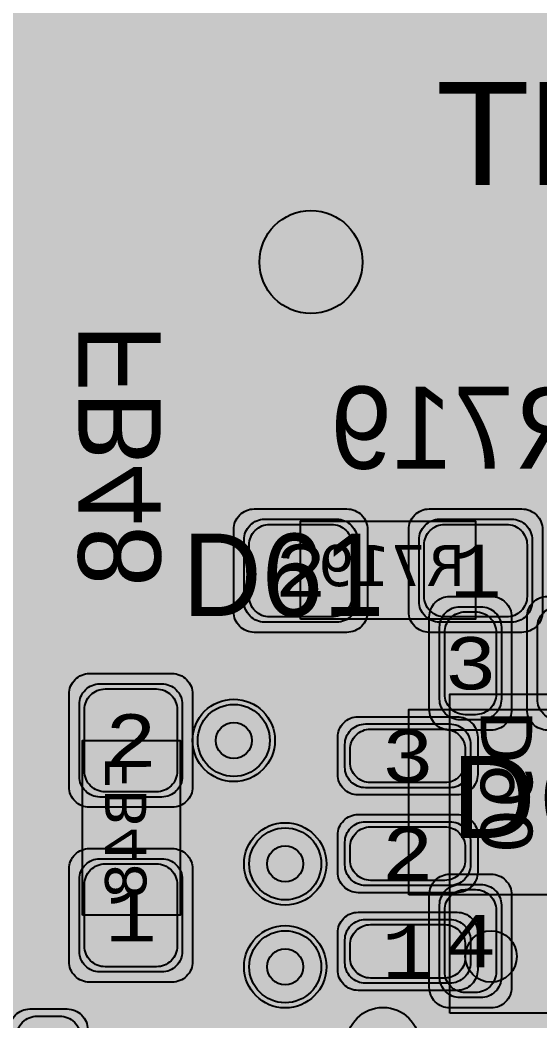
# Model space of a CAD drawing. Extents: x -28 to 199, y -61 to 255.
# Drawn here: x 108.42 to 113.48, y 158.37 to 168.1 of the extents above; entities that cross this region are included whole.
import ezdxf
from ezdxf.enums import TextEntityAlignment as Align

# ---------------------------------------------------------------- set-up
doc = ezdxf.new("R2010")
doc.units = 0
doc.header["$MEASUREMENT"] = 0
for name, color, linetype in [('ASSEMBLY_OUTLINES_BTM', 191, 'CONTINUOUS'), ('ASSEMBLY_OUTLINES_TOP', 102, 'CONTINUOUS'), ('ASSEMBLY_PART_NUMBERS_BTM', 191, 'CONTINUOUS'), ('ASSEMBLY_PART_NUMBERS_TOP', 102, 'CONTINUOUS'), ('ASSEMBLY_REF_DES_BTM', 191, 'CONTINUOUS'), ('ASSEMBLY_REF_DES_TOP', 102, 'CONTINUOUS'), ('DRILL_DRAWING', 21, 'CONTINUOUS'), ('GENERATED_SILKSCREEN_BTM', 255, 'CONTINUOUS'), ('GENERATED_SILKSCREEN_TOP', 140, 'CONTINUOUS'), ('MOUNTING_HOLES_LAYER_2', 42, 'CONTINUOUS'), ('MOUNTING_HOLES_LAYER_3', 42, 'CONTINUOUS'), ('MOUNTING_HOLES_LAYER_BOT21', 42, 'CONTINUOUS'), ('MOUNTING_HOLES_LAYER_TOP', 42, 'CONTINUOUS'), ('PART_PADS_SMD_BTM', 10, 'CONTINUOUS'), ('PART_PADS_SMD_TOP', 150, 'CONTINUOUS'), ('PIN_NUMBERS_BTM', 8, 'CONTINUOUS'), ('PIN_NUMBERS_TOP', 8, 'CONTINUOUS'), ('PLACEMENT_OUTLINES_BTM', 222, 'CONTINUOUS'), ('PLACEMENT_OUTLINES_TOP', 130, 'CONTINUOUS'), ('PLANE_DATA_LAYER_BOTTOM', 10, 'CONTINUOUS'), ('PLANE_DATA_LAYER_TOP', 150, 'CONTINUOUS'), ('PLANE_SHAPES_LAYER_2', 230, 'CONTINUOUS'), ('PLANE_SHAPES_LAYER_3', 81, 'CONTINUOUS'), ('PLANE_SHAPES_LAYER_BOTTOM', 10, 'CONTINUOUS'), ('PLANE_SHAPES_LAYER_TOP', 150, 'CONTINUOUS'), ('SILKSCREEN_OUTLINES_BTM', 211, 'CONTINUOUS'), ('SILKSCREEN_OUTLINES_TOP', 150, 'CONTINUOUS'), ('SILKSCREEN_REF_DES_BTM', 211, 'CONTINUOUS'), ('SILKSCREEN_REF_DES_TOP', 150, 'CONTINUOUS'), ('SOLDERMASK_PADS_BTM', 12, 'CONTINUOUS'), ('SOLDERMASK_PADS_TOP', 180, 'CONTINUOUS'), ('SOLDERPASTE_PADS_BTM', 12, 'CONTINUOUS'), ('SOLDERPASTE_PADS_TOP', 180, 'CONTINUOUS'), ('TRACES_LAYER_BOTTOM', 10, 'CONTINUOUS'), ('TRACES_LAYER_TOP', 150, 'CONTINUOUS'), ('VIA_HOLES_LAYER_2', 30, 'CONTINUOUS'), ('VIA_HOLES_LAYER_3', 30, 'CONTINUOUS'), ('VIA_HOLES_LAYER_BOTTOM', 30, 'CONTINUOUS'), ('VIA_HOLES_LAYER_TOP', 30, 'CONTINUOUS'), ('VIA_PADS_LAYER_2', 230, 'CONTINUOUS'), ('VIA_PADS_LAYER_3', 81, 'CONTINUOUS'), ('VIA_PADS_LAYER_BOTTOM', 10, 'CONTINUOUS'), ('VIA_PADS_LAYER_TOP', 150, 'CONTINUOUS')]:
    doc.layers.add(name, color=color, linetype=linetype)
doc.styles.add('COURIER_NEW', font='COUR.TTF')
doc.styles.add('VERDANA', font='verdana.TTF')
doc.styles.add('VERIBEST_GERBER_0', font='txt')

msp = doc.modelspace()

# ---------------------------------------------------------------- hatches: boundary and pattern name
at = {"layer": 'ASSEMBLY_OUTLINES_BTM'}
h = msp.add_hatch(color=256, dxfattribs=at)
edge = h.paths.add_edge_path()
edge.add_arc((113, 159), 0.25, 0, 360)
at = {"layer": 'GENERATED_SILKSCREEN_BTM'}
h = msp.add_hatch(color=256, dxfattribs=at)
edge = h.paths.add_edge_path()
edge.add_arc((111.95, 158.15), 0.355, 0, 360)
at = {"layer": 'MOUNTING_HOLES_LAYER_2'}
h = msp.add_hatch(color=256, dxfattribs=at)
edge = h.paths.add_edge_path()
edge.add_arc((111.25, 165.75), 0.5, 0, 360)
at = {"layer": 'MOUNTING_HOLES_LAYER_3'}
h = msp.add_hatch(color=256, dxfattribs=at)
edge = h.paths.add_edge_path()
edge.add_arc((111.25, 165.75), 0.5, 0, 360)
at = {"layer": 'MOUNTING_HOLES_LAYER_BOT21'}
h = msp.add_hatch(color=256, dxfattribs=at)
edge = h.paths.add_edge_path()
edge.add_arc((111.25, 165.75), 0.5, 0, 360)
at = {"layer": 'MOUNTING_HOLES_LAYER_TOP'}
h = msp.add_hatch(color=256, dxfattribs=at)
edge = h.paths.add_edge_path()
edge.add_arc((111.25, 165.75), 0.5, 0, 360)
at = {"layer": 'PLANE_DATA_LAYER_BOTTOM'}
h = msp.add_hatch(color=256, dxfattribs=at)
h.paths.add_polyline_path([(149, 169.0762, -0.414213562373095), (148.9238, 169), (147.000008, 169, 0.414213562373095), (147, 168.999992), (147, 168.9142, -0.414213562373095), (146.9238, 168.838), (146.916836, 168.838, 0.1989121654681667), (146.650257, 168.727579), (143.944996, 166.022318, -0.1989133663345656), (143.891114, 166), (137.250008, 166), (137.250004, 165.999999, -0.1462038582376008), (137.2082, 165.987508), (134.125814, 165.987508, 0.1989121654681667), (133.859235, 165.877087), (133.754466, 165.772318, -0.1989133663345372), (133.700584, 165.75), (130.8262, 165.75, -0.414213562373095), (130.75, 165.8262), (130.75, 166.249992, 0.414213562373095), (130.749992, 166.25), (120.250008, 166.25, 0.414213562373095), (120.25, 166.249992), (120.25, 164.5762, -0.414213562373095), (120.1738, 164.5), (119.753893, 164.5, -0.1385740107174841), (119.714013, 164.511269, 0.2825715138385524), (119.085987, 164.511269, -0.1385740107174437), (119.046107, 164.5), (108.750008, 164.5, 0.414213562373095), (108.75, 164.499992), (108.75, 161.5762, -0.414213562373095), (108.6738, 161.5), (108.5762, 161.5, -0.414213562373095), (108.5, 161.5762), (108.5, 161.9, 0.414213562373095), (108.05, 162.35), (106.95, 162.35, 0.3417826534714845), (106.514377, 162.012837, -0.4469152351943249), (106.413497, 161.960731, 0.4438706376830999), (105.620728, 161.556344, -0.3389471313174167), (105.54716, 161.5), (94.5762, 161.5, -0.414213562373095), (94.5, 161.5762), (94.5, 164.712074, -0.1989099556853327), (94.522318, 164.765955), (99.853553, 170.09719, 0.1989122151386037), (100, 170.450743), (100, 172.1738, -0.414213562373095), (100.0762, 172.25), (130.749992, 172.25, 0.414213562373095), (130.75, 172.250008), (130.75, 194.117184, -0.198909955685367), (130.772318, 194.171065), (131.344755, 194.743502, 0.1989121882725125), (131.469235, 195.044022), (131.469235, 198.379979, 0.1989121882725125), (131.344755, 198.680499), (130.772318, 199.252936, -0.198909955685367), (130.75, 199.306817), (130.75, 214.914737, -0.414213562373095), (130.8262, 214.990937), (147.279128, 214.990937, -0.1989133663345656), (147.33301, 214.968619), (148.977682, 213.323947, -0.198909955685367), (149, 213.270066)], flags=0)
h.paths.add_polyline_path([(110.25, 165.75, -0.9999999999999999), (112.25, 165.75, -0.9999999999999999)], flags=0)
h.paths.add_polyline_path([(113.75, 169.75, -0.9999999999999999), (116.75, 169.75, -0.9999999999999999)], flags=0)
h.paths.add_polyline_path([(118.5, 169.75, -0.9999999999999999), (121.5, 169.75, -0.9999999999999999)], flags=0)
h.paths.add_polyline_path([(134.21, 170.75, 0.414213562373095), (134.46, 171), (134.46, 172.5, 0.414213562373095), (134.21, 172.75), (132.71, 172.75, 0.414213562373095), (132.46, 172.5), (132.46, 171, 0.414213562373095), (132.71, 170.75)], flags=0)
h.paths.add_polyline_path([(134.21, 177, 0.414213562373095), (134.46, 177.25), (134.46, 178.75, 0.414213562373095), (134.21, 179), (132.71, 179, 0.414213562373095), (132.46, 178.75), (132.46, 177.25, 0.414213562373095), (132.71, 177)], flags=0)
h.paths.add_polyline_path([(134.21, 183.25, 0.414213562373095), (134.46, 183.5), (134.46, 185, 0.414213562373095), (134.21, 185.25), (132.71, 185.25, 0.414213562373095), (132.46, 185), (132.46, 183.5, 0.414213562373095), (132.71, 183.25)], flags=0)
h.paths.add_polyline_path([(132.46, 190.5, -0.9999999999999999), (134.46, 190.5, -0.9999999999999999)], flags=0)
h.paths.add_polyline_path([(132.46, 196.75, -0.9999999999999999), (134.46, 196.75, -0.9999999999999999)], flags=0)
h.paths.add_polyline_path([(135, 171.75, -0.9999999999999999), (137, 171.75, -0.9999999999999999)], flags=0)
h.paths.add_polyline_path([(135, 178, -0.9999999999999999), (137, 178, -0.9999999999999999)], flags=0)
h.paths.add_polyline_path([(135, 184.25, -0.9999999999999999), (137, 184.25, -0.9999999999999999)], flags=0)
h.paths.add_polyline_path([(135, 190.5, -0.9999999999999999), (137, 190.5, -0.9999999999999999)], flags=0)
h.paths.add_polyline_path([(135, 196.75, -0.9999999999999999), (137, 196.75, -0.9999999999999999)], flags=0)
h.paths.add_polyline_path([(139.749992, 169, 0.414213562373095), (139.75, 169.000008), (139.75, 198.249992, 0.414213562373095), (139.749992, 198.25), (137.250008, 198.25, 0.414213562373095), (137.25, 198.249992), (137.25, 169.000008, 0.414213562373095), (137.250008, 169)], flags=0)
h.paths.add_polyline_path([(142.1, 210.3, -0.9999999999999999), (143.29999999999998, 210.3, -0.9999999999999999)], flags=0)
h.paths.add_polyline_path([(144.1, 179.2, 0.1385725087961841), (144.011269, 179.514013, -0.1385740107174031), (144, 179.553893), (144, 192.314146, 0.1989122151386141), (143.853553, 192.667699), (142.111055, 194.410197, 0.0466846266150895), (142.039326, 194.469652, -0.0466839603697562), (142.028394, 194.478712), (141.903793, 194.603313, -0.1385728852908003), (141.883563, 194.639481, 0.8890740124386082), (140.7, 194.500003), (140.7, 194.499999, 0.3470511284967519), (141.160519, 193.916437, -0.1385728852908476), (141.196687, 193.896207), (141.389803, 193.703091, 0.0466846266150975), (141.461532, 193.643636, -0.0466839603697036), (141.472464, 193.634576), (142.977682, 192.129358, -0.198909955685367), (143, 192.075477), (143, 179.553893, -0.1385740107174032), (142.988731, 179.514013, 0.1385725087961841), (142.9, 179.2, 0.9999999999999999)], flags=0)
h.paths.add_polyline_path([(143, 169, -0.9999999999999999), (145, 169, -0.9999999999999999)], flags=0)
h.paths.add_polyline_path([(145.3, 169.7, -0.9999999999999999), (146.5, 169.7, -0.9999999999999999)], flags=0)
h.paths.add_polyline_path([(144.5, 206.75, -0.9999999999999999), (146.5, 206.75, -0.9999999999999999)], flags=0)
h.paths.add_polyline_path([(145.6, 187.2, -0.9999999999999999), (146.79999999999998, 187.2, -0.9999999999999999)], flags=0)
h.paths.add_polyline_path([(148.111269, 212.585987, 0.1385725087961841), (148.2, 212.9, 0.9999999999999999), (147, 212.9, 0.1385725087961841), (147.088731, 212.585987, -0.1385740107174032), (147.1, 212.546107), (147.1, 211.353893, -0.1385740107174842), (147.088731, 211.314013, 0.1385725087961739), (147, 211, 0.9999999999999999), (148.2, 211, 0.1385725087961739), (148.111269, 211.314013, -0.1385740107174841), (148.1, 211.353893), (148.1, 212.546107, -0.1385740107174031)], flags=0)
h.paths.add_polyline_path([(145.75, 199.25, -0.9999999999999999), (148.75, 199.25, -0.9999999999999999)], flags=0)
h.paths.add_polyline_path([(146.551388, 201.672619, 6.595924566415619), (145.922619, 202.301388, -0.1217123035593108), (145.931388, 202.265899), (145.931388, 202.265898, -0.5165321972622035), (145.830039, 202.193968, 0.5165316951389798), (144.5, 201.250001), (144.5, 201.25, 0.9999999999999999), (146.5, 201.25), (146.5, 201.250002, 0.0842844278408749), (146.443968, 201.580039, -0.6810727290850475)], flags=0)
at = {"layer": 'PLANE_DATA_LAYER_TOP'}
h = msp.add_hatch(color=256, dxfattribs=at)
h.paths.add_polyline_path([(124.75, 168.146713, -0.5656896934356785), (124.638043, 168.079423, 0.1227209891215062), (124.403418, 168.137891), (120.354104, 168.137891, -0.8926686709466823), (120.336985, 168.288343, 8.788690966337814), (119.663015, 168.288343, -0.8926686709466823), (119.645896, 168.137891), (115.604104, 168.137891, -0.8926686709466823), (115.586985, 168.288343, 8.788690966337814), (114.913015, 168.288343, -0.8926686709466823), (114.895896, 168.137891), (111.035516, 168.137891, 0.1989122151386141), (110.681963, 167.991444), (103.462837, 160.772318, -0.1989133663344686), (103.408955, 160.75), (101.908538, 160.75, -0.1989147790761748), (101.854656, 160.772319), (101.269424, 161.357553, 0.1989122151386141), (100.915871, 161.504), (100.084129, 161.504, 0.1989122151386141), (99.730576, 161.357553), (99.145344, 160.772319, -0.1989147790761748), (99.091462, 160.75), (94.95, 160.75, 0.1989122151386141), (94.596447, 160.603553), (94.515212, 160.522318, -0.1989133663345028), (94.46133, 160.5), (86.500008, 160.5, 0.414213562373095), (86.5, 160.499992), (86.5, 154.091244, -0.1989099556853327), (86.477682, 154.037363), (84.433464, 151.993145, -0.1989133663344342), (84.379582, 151.970827), (78.485734, 151.970827, 0.1989122151386171), (78.132181, 151.82438), (71.080119, 144.772318, -0.1989133663345171), (71.026237, 144.75), (54.676166, 144.75, -0.7996942034349416), (54.643477, 144.895032, 0.2895657790381576), (55.5, 146.25, 0.9999999999999999), (52.5, 146.25, 0.2895657790381576), (53.356523, 144.895032, -0.7996942034349416), (53.323834, 144.75), (48.676166, 144.75, -0.7996942034349416), (48.643477, 144.895032, 0.2895657790381576), (49.5, 146.25, 0.9999999999999999), (46.5, 146.25, 0.2895657790381576), (47.356523, 144.895032, -0.7996942034349416), (47.323834, 144.75), (44.8262, 144.75, -0.414213562373095), (44.75, 144.8262), (44.75, 147.9238, -0.414213562373095), (44.8262, 148), (53.749992, 148, 0.414213562373095), (53.75, 148.000008), (53.75, 149.9238, -0.414213562373095), (53.8262, 150), (61.187927, 150, -0.414213562373095), (61.264127, 149.9238), (61.264127, 149.923798, -0.0405672307519167), (61.263127, 149.911494, 1.176947754236353), (63.236873, 149.911494, -0.0405672307519167), (63.235873, 149.923798), (63.235873, 149.9238, -0.414213562373095), (63.312073, 150), (72.999992, 150, 0.414213562373095), (73, 150.000008), (73, 154.150284, -0.1989099556853327), (73.022318, 154.204165), (75.85595, 157.037797, 0.1989122151386037), (76.002397, 157.39135), (76.002397, 161.4122, -0.1989099556853327), (76.024715, 161.466081), (76.331209, 161.772575, -0.5228816160298612), (76.454384, 161.750393, 0.5064656880077311), (77.401677, 161.554293, -0.7354544890693883), (77.526844, 161.480151, 0.0581222504442221), (77.5, 161.250005), (77.5, 161.249999, 0.088914327412649), (77.562258, 160.902667, -0.0889129128178341), (77.567002, 160.8762, -0.414213562373095), (77.490802, 160.8), (77.353893, 160.8, -0.1385740107174436), (77.314013, 160.811269, 1.7877343018547802), (77.314013, 159.788731, -0.1385740107174436), (77.353893, 159.8), (77.840585, 159.8, -0.1095339490364452), (77.872793, 159.792859, 0.1095328433829557), (78.084129, 159.746), (79.766632, 159.746, 0.1989122151386141), (80.120185, 159.892447), (90.80542, 170.577682, -0.1989133663344345), (90.859302, 170.6), (95.046107, 170.6, -0.1385740107174437), (95.085987, 170.588731, 0.7330492814130509), (95.950588, 171.338437, -0.1025242213821264), (95.944313, 171.368718), (95.944313, 171.368719, -0.414213562373095), (96.020513, 171.444919), (122.449404, 171.444919, -0.198913366334503), (122.503286, 171.422601), (124.727682, 169.198205, -0.1989099556853327), (124.75, 169.144324)], flags=0)
h.paths.add_polyline_path([(77.599731, 156.314666, 0.7968145925695695), (79.5, 156.749999), (79.5, 156.75, 0.8244223034271635), (77.572739, 157.124415, -0.5540613420985587), (77.445503, 157.101904, 2.736653672139751), (77.471278, 156.328655, -0.5540650235894272)], flags=0)
h.paths.add_polyline_path([(105.164448, 164.71788, 0.414213562373095), (105.414448, 164.96788), (105.414448, 168.372211, 0.414213562373095), (105.164448, 168.622211), (91.038672, 168.622211, 0.414213562373095), (90.788672, 168.372211), (90.788672, 164.96788, 0.414213562373095), (91.038672, 164.71788)], flags=0)
at = {"layer": 'PLANE_SHAPES_LAYER_2'}
h = msp.add_hatch(color=256, dxfattribs=at)
h.paths.add_polyline_path([(169.5, 129.25), (149.5, 129.25), (142.25, 122), (142.25, 90.5), (147.5, 90.5), (147.5, 80), (154, 80), (154, 69.25), (131.75, 69.25), (131.75, 73.25), (121.25, 73.25), (121.25, 81), (110.5, 81), (110.5, 125.75), (106.5, 125.75), (106.5, 128.75), (93.5, 128.75), (93.5, 120.25), (91.75, 120.25), (91.75, 121.5), (80, 121.5), (80, 118.25), (73.25, 118.25), (73.25, 124.5), (67.5, 124.5), (67.5, 128), (57.75, 128), (57.75, 120.25), (55.25, 120.25), (55.25, 121.5), (47.5, 121.5), (47.5, 119), (35, 119), (35, 134.75), (32.75, 134.75), (32.75, 159.75), (29.25, 159.75), (29.25, 175.25), (22.5, 175.25), (22.5, 195.25), (17.25, 195.25), (17.25, 198), (22.5, 198), (22.5, 216.5), (40.25, 216.5), (40.25, 235.5), (54.5, 235.5), (54.5, 254), (87.25, 254), (87.25, 236.25), (86.25, 236.25), (86.25, 228.75), (81, 228.75), (81, 218.75), (95.25, 218.75), (95.25, 194.5), (87, 194.5), (87, 172), (131.1, 172), (131.1, 208.75), (115.5, 208.75), (115.5, 213.75), (106.75, 213.75), (106.75, 218.75), (110.25, 222.25), (110.25, 226.25), (142.5, 226.25), (142.5, 221.5), (160.5, 221.5), (160.5, 240.75), (169.5, 240.75)])
h.paths.add_polyline_path([(35.5, 149.5), (41.75, 149.5), (41.75, 152), (39.25, 152), (39.25, 154), (37.75, 154), (37.75, 152), (35.5, 152)], flags=16)
h.paths.add_polyline_path([(37.5, 125.75), (37.5, 128.75), (42.75, 128.75), (42.75, 125.75)], flags=16)
h.paths.add_polyline_path([(52, 127.75), (52, 130.75), (54.25, 130.75), (54.25, 127.75)], flags=16)
h.paths.add_polyline_path([(50.75, 219.5), (50.75, 226.5), (71.75, 226.5), (71.75, 219.5)], flags=16)
h.paths.add_polyline_path([(66.5, 150.75), (66.5, 177.5), (72.25, 177.5), (72.25, 150.75)], flags=16)
h.paths.add_polyline_path([(47.25, 185.25), (73, 185.25), (73, 188.25), (70.25, 188.25), (70.25, 191), (47.25, 191)], flags=16)
h.paths.add_polyline_path([(84.5, 208), (84.5, 212.75), (85, 212.75), (85, 208)], flags=16)
h.paths.add_polyline_path([(61.5, 137.25), (87.75, 137.25), (87.75, 140.5), (84.75, 140.5), (84.75, 143), (61.5, 143)], flags=16)
h.paths.add_polyline_path([(88.75, 127), (88.75, 130), (91, 130), (91, 127)], flags=16)
h.paths.add_polyline_path([(85.5, 130.25), (85.5, 132.5), (91, 132.5), (91, 130.25)], flags=16)
h.paths.add_polyline_path([(108.75, 142.25), (135.75, 142.25), (135.75, 145.75), (132.25, 145.75), (132.25, 149), (108.75, 149)], flags=16)
h.paths.add_polyline_path([(114.25, 126.75), (140.75, 126.75), (140.75, 129.75), (137.25, 129.75), (137.25, 133), (114.25, 133)], flags=16)
h.paths.add_polyline_path([(155.25, 180.25), (166.25, 180.25), (166.25, 186.25), (152.25, 186.25), (152.25, 183), (155.25, 183)], flags=16)
at = {"layer": 'PLANE_SHAPES_LAYER_3'}
h = msp.add_hatch(color=256, dxfattribs=at)
h.paths.add_polyline_path([(169.5, 129.25), (149.5, 129.25), (142.25, 122), (142.25, 90.5), (147.5, 90.5), (147.5, 80), (154, 80), (154, 69.25), (131.75, 69.25), (131.75, 73.25), (121.25, 73.25), (121.25, 81), (110.5, 81), (110.5, 125.75), (106.5, 125.75), (106.5, 128.75), (93.5, 128.75), (93.5, 120.25), (91.75, 120.25), (91.75, 121.5), (80, 121.5), (80, 118.25), (73.25, 118.25), (73.25, 124.5), (67.5, 124.5), (67.5, 127.75), (58.25, 127.75), (58.25, 130.25), (88.75, 130.25), (88.75, 127), (91, 127), (91, 132.5), (55, 132.5), (55, 131.25), (52, 131.25), (52, 127.75), (55, 127.75), (55, 127.25), (57.75, 127.25), (57.75, 120.25), (55.25, 120.25), (55.25, 121.5), (47.5, 121.5), (47.5, 119), (35, 119), (35, 134.75), (32.75, 134.75), (32.75, 159.75), (29.25, 159.75), (29.25, 175.25), (22.5, 175.25), (22.5, 195.25), (17.25, 195.25), (17.25, 198), (22.5, 198), (22.5, 216.5), (40.25, 216.5), (40.25, 235.5), (54.5, 235.5), (54.5, 254), (87.25, 254), (87.25, 236.25), (86.25, 236.25), (86.25, 228.75), (81, 228.75), (81, 218.75), (95.25, 218.75), (95.25, 194.5), (87, 194.5), (87, 172), (131.1, 172), (131.1, 208.75), (115.5, 208.75), (115.5, 213.75), (106.75, 213.75), (106.75, 218.75), (110.25, 222.25), (110.25, 226.25), (142.5, 226.25), (142.5, 221.5), (160.5, 221.5), (160.5, 240.75), (169.5, 240.75)])
h.paths.add_polyline_path([(35.5, 149.5), (41.75, 149.5), (41.75, 152), (39.25, 152), (39.25, 154), (37.75, 154), (37.75, 152), (35.5, 152)], flags=16)
h.paths.add_polyline_path([(37.5, 125.75), (37.5, 128.75), (42.75, 128.75), (42.75, 125.75)], flags=16)
h.paths.add_polyline_path([(50.75, 219.5), (50.75, 226.5), (71.75, 226.5), (71.75, 219.5)], flags=16)
h.paths.add_polyline_path([(66.5, 150.75), (66.5, 177.5), (72.25, 177.5), (72.25, 150.75)], flags=16)
h.paths.add_polyline_path([(47.25, 185.25), (73, 185.25), (73, 188.25), (70.25, 188.25), (70.25, 191), (47.25, 191)], flags=16)
h.paths.add_polyline_path([(84.5, 208), (84.5, 212.75), (85, 212.75), (85, 208)], flags=16)
h.paths.add_polyline_path([(61.5, 137.25), (87.75, 137.25), (87.75, 140.5), (84.75, 140.5), (84.75, 143), (61.5, 143)], flags=16)
h.paths.add_polyline_path([(108.75, 142.25), (135.75, 142.25), (135.75, 145.75), (132.25, 145.75), (132.25, 149), (108.75, 149)], flags=16)
h.paths.add_polyline_path([(114.25, 126.75), (140.75, 126.75), (140.75, 129.75), (137.25, 129.75), (137.25, 133), (114.25, 133)], flags=16)
h.paths.add_polyline_path([(155.25, 180.25), (166.25, 180.25), (166.25, 186.25), (152.25, 186.25), (152.25, 183), (155.25, 183)], flags=16)
at = {"layer": 'SILKSCREEN_OUTLINES_BTM'}
h = msp.add_hatch(color=256, dxfattribs=at)
edge = h.paths.add_edge_path()
edge.add_arc((111.95, 158.15), 0.355, 0, 360)
at = {"layer": 'VIA_HOLES_LAYER_2'}
h = msp.add_hatch(color=256, dxfattribs=at)
edge = h.paths.add_edge_path()
edge.add_arc((110.5, 161.1), 0.175, 0, 360)
h = msp.add_hatch(color=256, dxfattribs=at)
edge = h.paths.add_edge_path()
edge.add_arc((111, 159.9), 0.175, 0, 360)
h = msp.add_hatch(color=256, dxfattribs=at)
edge = h.paths.add_edge_path()
edge.add_arc((111, 158.9), 0.175, 0, 360)
at = {"layer": 'VIA_HOLES_LAYER_3'}
h = msp.add_hatch(color=256, dxfattribs=at)
edge = h.paths.add_edge_path()
edge.add_arc((110.5, 161.1), 0.175, 0, 360)
h = msp.add_hatch(color=256, dxfattribs=at)
edge = h.paths.add_edge_path()
edge.add_arc((111, 159.9), 0.175, 0, 360)
h = msp.add_hatch(color=256, dxfattribs=at)
edge = h.paths.add_edge_path()
edge.add_arc((111, 158.9), 0.175, 0, 360)
at = {"layer": 'VIA_HOLES_LAYER_BOTTOM'}
h = msp.add_hatch(color=256, dxfattribs=at)
edge = h.paths.add_edge_path()
edge.add_arc((110.5, 161.1), 0.175, 0, 360)
h = msp.add_hatch(color=256, dxfattribs=at)
edge = h.paths.add_edge_path()
edge.add_arc((111, 159.9), 0.175, 0, 360)
h = msp.add_hatch(color=256, dxfattribs=at)
edge = h.paths.add_edge_path()
edge.add_arc((111, 158.9), 0.175, 0, 360)
at = {"layer": 'VIA_HOLES_LAYER_TOP'}
h = msp.add_hatch(color=256, dxfattribs=at)
edge = h.paths.add_edge_path()
edge.add_arc((110.5, 161.1), 0.175, 0, 360)
h = msp.add_hatch(color=256, dxfattribs=at)
edge = h.paths.add_edge_path()
edge.add_arc((111, 159.9), 0.175, 0, 360)
h = msp.add_hatch(color=256, dxfattribs=at)
edge = h.paths.add_edge_path()
edge.add_arc((111, 158.9), 0.175, 0, 360)

# ---------------------------------------------------------------- linework, layer by layer
at = {"layer": 'ASSEMBLY_OUTLINES_BTM'}
for points in [[(111.15, 162.28), (111.15, 163.23), (112.85, 163.23), (112.85, 162.28)], [(109.03, 159.4), (109.03, 161.1), (109.98, 161.1), (109.98, 159.4)]]:
    msp.add_lwpolyline(points, close=True, dxfattribs=at)
at = {"layer": 'ASSEMBLY_OUTLINES_BTM', "const_width": 0.1}
msp.add_lwpolyline([(112.6, 158.45), (112.6, 161.55), (114.4, 161.55), (114.4, 158.45)], close=True, dxfattribs=at)
at = {"layer": 'ASSEMBLY_OUTLINES_BTM'}
msp.add_circle((113, 159), 0.25, dxfattribs=at)
at = {"layer": 'ASSEMBLY_OUTLINES_TOP', "const_width": 0.1}
msp.add_lwpolyline([(112.2, 159.6), (112.2, 161.4), (115.3, 161.4), (115.3, 159.6)], close=True, dxfattribs=at)
at = {"layer": 'GENERATED_SILKSCREEN_BTM', "const_width": 0.15}
for points in [[(109.0196, 164.4864), (109.018, 164.4808), (109.0148, 164.476), (109.0092, 164.4736), (109.0036, 164.4728), (108.9972, 164.4736), (108.9916, 164.476), (108.9884, 164.4808), (108.9868, 164.4864), (108.9868, 165.0264), (108.9884, 165.032), (108.9924, 165.036), (108.9972, 165.0408), (109.0028, 165.0424), (109.7708, 165.0424), (109.7764, 165.0408), (109.7812, 165.0368), (109.7836, 165.032), (109.7844, 165.0264), (109.7836, 165.02), (109.7812, 165.0144), (109.7764, 165.0104), (109.7708, 165.0088), (109.3668, 165.0088), (109.3668, 164.6464), (109.366, 164.6408), (109.362, 164.636), (109.3564, 164.6336), (109.3508, 164.6328), (109.3444, 164.6336), (109.3388, 164.636), (109.3356, 164.6408), (109.334, 164.6464), (109.334, 165.0088), (109.0196, 165.0088), (109.0196, 164.4864)], [(112.2652, 163.7592), (112.2716, 163.7576), (112.2756, 163.7544), (112.2772, 163.7488), (112.278, 163.7424), (112.2772, 163.7368), (112.2756, 163.7312), (112.2716, 163.7272), (112.2652, 163.7264), (111.9532, 163.7264), (111.9476, 163.7272), (111.9428, 163.7312), (111.9404, 163.7368), (111.9396, 163.7424), (111.9404, 163.7488), (111.9428, 163.7544), (111.9476, 163.7576), (111.9532, 163.7592), (112.094, 163.7592), (112.094, 164.5104), (112.0948, 164.516), (112.0972, 164.52), (112.1012, 164.5224), (112.1068, 164.5232), (112.1108, 164.524), (112.1148, 164.524), (112.118, 164.5224), (112.1212, 164.5192), (112.2772, 164.3), (112.2788, 164.2968), (112.2796, 164.2944), (112.2796, 164.2888), (112.2772, 164.284), (112.2732, 164.28), (112.2684, 164.2768), (112.2628, 164.2752), (112.2596, 164.2752), (112.2572, 164.276), (112.2532, 164.2808), (112.1252, 164.46), (112.1252, 163.7592), (112.2652, 163.7592)], [(111.5108, 163.7296), (111.6452, 163.8392), (111.6476, 163.8408), (111.6492, 163.8432), (111.65, 163.848), (111.6492, 163.8536), (111.6468, 163.8592), (111.6428, 163.8632), (111.638, 163.8664), (111.6324, 163.8672), (111.6268, 163.8656), (111.4964, 163.7592), (111.238, 163.7592), (111.1132, 163.86), (111.1132, 164.1472), (111.222, 164.0592), (111.2252, 164.0576), (111.226, 164.0568), (111.2284, 164.056), (111.2316, 164.056), (111.5012, 164.056), (111.5044, 164.056), (111.5092, 164.0576), (111.5108, 164.0592), (111.6452, 164.168), (111.6476, 164.1688), (111.6484, 164.1704), (111.65, 164.1728), (111.6516, 164.1784), (111.6524, 164.1816), (111.6524, 164.4008), (111.6516, 164.4048), (111.65, 164.408), (111.6484, 164.4104), (111.6476, 164.4112), (111.6452, 164.4136), (111.5108, 164.5232), (111.5076, 164.524), (111.506, 164.5248), (111.5044, 164.5256), (111.5012, 164.5264), (111.2316, 164.5264), (111.2284, 164.5256), (111.2268, 164.5248), (111.2244, 164.524), (111.2212, 164.5232), (111.0868, 164.4136), (111.0844, 164.4096), (111.0836, 164.4064), (111.082, 164.404), (111.0812, 164.4008), (111.0812, 163.852), (111.082, 163.8496), (111.0836, 163.844), (111.0844, 163.8424), (111.0868, 163.8392), (111.2212, 163.7296), (111.2252, 163.728), (111.226, 163.7272), (111.2284, 163.7272), (111.2292, 163.7264), (111.23, 163.7264), (111.2316, 163.7264), (111.5012, 163.7264), (111.5044, 163.7272), (111.5076, 163.728), (111.5108, 163.7296)], [(111.6196, 164.3928), (111.6196, 164.1896), (111.4964, 164.088), (111.238, 164.088), (111.1132, 164.1896), (111.1132, 164.3928), (111.238, 164.4936), (111.4964, 164.4936), (111.6196, 164.3928)], [(113.026, 163.7504), (113.0276, 163.7448), (113.0268, 163.7392), (113.0236, 163.7344), (113.0188, 163.7312), (113.0132, 163.7296), (113.0076, 163.7288), (113.0028, 163.7304), (112.9988, 163.7352), (112.5676, 164.5024), (112.566, 164.5064), (112.566, 164.5096), (112.566, 164.5128), (112.5676, 164.516), (112.57, 164.5208), (112.5732, 164.524), (112.5772, 164.5256), (112.5812, 164.5264), (113.1212, 164.5264), (113.1268, 164.5248), (113.1316, 164.5208), (113.134, 164.516), (113.1348, 164.5096), (113.134, 164.504), (113.1316, 164.4984), (113.1268, 164.4944), (113.1212, 164.4936), (112.6084, 164.4936), (113.026, 163.7504)], [(113.326, 164.2224), (113.3236, 164.224), (113.3228, 164.228), (113.3212, 164.232), (113.3204, 164.236), (113.3204, 164.4008), (113.3212, 164.4048), (113.3228, 164.4072), (113.3228, 164.4096), (113.3236, 164.4104), (113.3252, 164.4112), (113.326, 164.4128), (113.462, 164.5232), (113.466, 164.5248), (113.4692, 164.5256), (113.4724, 164.5264), (113.8756, 164.5264)], [(113.8596, 164.4936), (113.4772, 164.4936), (113.3524, 164.3928), (113.3524, 164.244), (113.4772, 164.1424), (113.8596, 164.1424), (113.8596, 164.4936)], [(109.1068, 163.7408), (108.9924, 163.844), (108.9884, 163.8496), (108.9868, 163.8552), (108.9868, 164.2704), (108.9884, 164.276), (108.9916, 164.2808), (108.9972, 164.2848), (109.0028, 164.2864), (109.3524, 164.2864), (109.3548, 164.2864), (109.3572, 164.2864), (109.7708, 164.2864), (109.7764, 164.2848), (109.782, 164.2808), (109.786, 164.276), (109.7868, 164.2704), (109.7868, 163.8504), (109.6724, 163.7192), (109.6676, 163.716), (109.6612, 163.7144), (109.49, 163.7144), (109.3572, 163.832), (109.29, 163.748), (109.2868, 163.7456), (109.2828, 163.7432), (109.2788, 163.7416), (109.2764, 163.7408), (109.1068, 163.7408)], [(109.0196, 164.2528), (109.0196, 163.8632), (109.1188, 163.7736), (109.2676, 163.7736), (109.3388, 163.8616), (109.3388, 164.2528), (109.0196, 164.2528)], [(109.3716, 164.2528), (109.3716, 163.864), (109.5036, 163.7464), (109.654, 163.7464), (109.754, 163.8616), (109.754, 164.2528), (109.3716, 164.2528)], [(113.8596, 164.1104), (113.4836, 164.1104), (113.3524, 163.7376), (113.3492, 163.732), (113.3436, 163.7288), (113.338, 163.728), (113.3324, 163.7296), (113.3276, 163.732), (113.3236, 163.736), (113.322, 163.7416), (113.3228, 163.748), (113.454, 164.1208), (113.326, 164.2224)], [(109.4956, 163.4744), (109.066, 163.044), (109.4956, 163.044), (109.4956, 163.4744)], [(109.7708, 163.044), (109.7772, 163.0432), (109.7812, 163.0392), (109.7836, 163.0336), (109.7844, 163.028), (109.7836, 163.0224), (109.7812, 163.0176), (109.7772, 163.0136), (109.7708, 163.012), (109.5284, 163.012), (109.5284, 162.9744), (109.5268, 162.9688), (109.5236, 162.964), (109.518, 162.9616), (109.5124, 162.9608), (109.506, 162.9616), (109.5004, 162.964), (109.4964, 162.9688), (109.4956, 162.9744), (109.4956, 163.012), (109.0252, 163.012), (109.0212, 163.0128), (109.018, 163.0144), (109.0148, 163.0184), (109.0124, 163.0224), (109.0108, 163.0272), (109.01, 163.032), (109.0108, 163.036), (109.014, 163.04), (109.4996, 163.5256), (109.5044, 163.5288), (109.5092, 163.5304), (109.514, 163.5296), (109.5196, 163.5264), (109.5236, 163.5248), (109.526, 163.5216), (109.5276, 163.5184), (109.5284, 163.5144), (109.5284, 163.044), (109.7708, 163.044)], [(109.282, 162.2368), (109.3588, 162.2624), (109.4356, 162.2368), (109.438, 162.2368), (109.4412, 162.236), (109.6884, 162.236), (109.6908, 162.236), (109.6932, 162.2368), (109.6964, 162.2376), (109.6996, 162.2408), (109.782, 162.3208), (109.7852, 162.324), (109.786, 162.3288), (109.7868, 162.332), (109.7868, 162.6256), (109.7868, 162.628), (109.786, 162.6304), (109.7852, 162.6336), (109.782, 162.6368), (109.6996, 162.7168), (109.6964, 162.72), (109.6932, 162.7216), (109.6884, 162.7216), (109.4412, 162.7216), (109.438, 162.7216), (109.4364, 162.7216), (109.4356, 162.7208), (109.3588, 162.6952), (109.282, 162.7208), (109.2812, 162.7216), (109.2764, 162.7216), (109.0844, 162.7216), (109.0812, 162.7216), (109.0772, 162.72), (109.0732, 162.7168), (108.9908, 162.6368), (108.9884, 162.6336), (108.9876, 162.6304), (108.9868, 162.628), (108.9868, 162.6256), (108.9868, 162.332), (108.9876, 162.3288), (108.9884, 162.324), (108.9908, 162.3208), (109.0732, 162.2408), (109.078, 162.2376), (109.0812, 162.2368), (109.0844, 162.236), (109.2764, 162.236), (109.2796, 162.236), (109.2812, 162.2368), (109.282, 162.2368)], [(109.0932, 162.6896), (109.2748, 162.6896), (109.3436, 162.668), (109.3436, 162.2912), (109.2748, 162.268), (109.0932, 162.268), (109.0196, 162.3384), (109.0196, 162.6176), (109.0932, 162.6896)], [(109.4444, 162.6896), (109.6812, 162.6896), (109.754, 162.6176), (109.754, 162.3384), (109.6812, 162.268), (109.4444, 162.268), (109.3756, 162.2912), (109.3756, 162.668), (109.4444, 162.6896)]]:
    msp.add_lwpolyline(points, dxfattribs=at)
for points in [[(112.292098, 163.230005, 1.22306e-05), (112.292089, 163.229995), (111.707911, 163.229995, 1.22306e-05), (111.707902, 163.230005), (112.292098, 163.230005)], [(112.283844, 162.279995), (111.716156, 162.279995, 1.1642e-05), (111.716164, 162.280005), (112.283836, 162.280005, 1.1642e-05), (112.283844, 162.279995)], [(114.400005, 161.335), (114.4, 161.335, 4.5455e-06), (114.399995, 161.335), (114.399995, 161.549995), (112.600005, 161.549995), (112.600005, 161.335, 4.5455e-06), (112.6, 161.335), (112.599995, 161.335), (112.599995, 161.55, -0.4142135624), (112.6, 161.550005), (114.4, 161.550005, -0.4142135624), (114.400005, 161.55), (114.400005, 161.335)], [(112.600005, 160.385, 4.5455e-06), (112.6, 160.385), (112.599995, 160.385), (112.599995, 160.565), (112.6, 160.565, 4.5455e-06), (112.600005, 160.565), (112.600005, 160.385)], [(109.030005, 159.966164, 1.1642e-05), (109.029995, 159.966156), (109.029995, 160.533844, 1.1642e-05), (109.030005, 160.533836), (109.030005, 159.966164)], [(109.980005, 159.957902, 1.22306e-05), (109.979995, 159.957911), (109.979995, 160.542089, 1.22306e-05), (109.980005, 160.542098), (109.980005, 159.957902)], [(112.600005, 159.435, 4.5455e-06), (112.6, 159.435), (112.599995, 159.435), (112.599995, 159.615), (112.6, 159.615, 4.5455e-06), (112.600005, 159.615), (112.600005, 159.435)], [(114.400005, 158.45, -0.4142135624), (114.4, 158.449995), (112.6, 158.449995, -0.4142135624), (112.599995, 158.45), (112.599995, 158.665), (112.6, 158.665, 4.5455e-06), (112.600005, 158.665), (112.600005, 158.450005), (114.399995, 158.450005), (114.399995, 158.665, 4.5455e-06), (114.4, 158.665), (114.400005, 158.665), (114.400005, 158.45)]]:
    msp.add_lwpolyline(points, format="xyb", dxfattribs=at)
at = {"layer": 'GENERATED_SILKSCREEN_BTM'}
msp.add_circle((111.95, 158.15), 0.355, dxfattribs=at)
at = {"layer": 'GENERATED_SILKSCREEN_TOP', "const_width": 0.15}
for points in [[(111.7352, 162.3292), (111.7288, 162.3276), (111.7256, 162.3244), (111.7232, 162.3188), (111.7224, 162.3124), (111.7232, 162.3068), (111.7256, 162.3012), (111.7288, 162.2972), (111.7352, 162.2964), (112.0472, 162.2964), (112.0528, 162.2972), (112.0576, 162.3012), (112.06, 162.3068), (112.0608, 162.3124), (112.06, 162.3188), (112.0576, 162.3244), (112.0528, 162.3276), (112.0472, 162.3292), (111.9064, 162.3292), (111.9064, 163.0804), (111.9056, 163.086), (111.9032, 163.09), (111.8992, 163.0924), (111.8936, 163.0932), (111.8896, 163.094), (111.8856, 163.094), (111.8824, 163.0924), (111.8792, 163.0892), (111.7232, 162.87), (111.7208, 162.8644), (111.7208, 162.8588), (111.7232, 162.854), (111.7272, 162.85), (111.732, 162.8468), (111.7376, 162.8452), (111.7408, 162.8452), (111.7432, 162.846), (111.7472, 162.8508), (111.8752, 163.03), (111.8752, 162.3292), (111.7352, 162.3292)], [(110.5384, 163.0932), (110.5344, 163.0948), (110.5312, 163.0956), (110.528, 163.0964), (110.1232, 163.0964), (110.1176, 163.0948), (110.1128, 163.0908), (110.1088, 163.086), (110.1072, 163.0804), (110.1072, 162.3124), (110.1088, 162.306), (110.1128, 162.302), (110.1176, 162.2972), (110.1232, 162.2964), (110.528, 162.2964), (110.5312, 162.2964), (110.5328, 162.2972), (110.5344, 162.298), (110.5384, 162.2996), (110.6736, 162.4092), (110.676, 162.4124), (110.6768, 162.414), (110.6784, 162.418), (110.6792, 162.422), (110.6792, 162.9708), (110.6784, 162.9748), (110.6768, 162.9772), (110.6768, 162.9796), (110.676, 162.9804), (110.6744, 162.9812), (110.6736, 162.9828), (110.5384, 163.0932)], [(111.2952, 163.0932), (111.4296, 162.9836), (111.4336, 162.9796), (111.4344, 162.9732), (111.4336, 162.9684), (111.432, 162.9644), (111.4296, 162.9612), (111.4256, 162.958), (111.4216, 162.9556), (111.4176, 162.9548), (111.4136, 162.9548), (111.4104, 162.9572), (111.2792, 163.0636), (111.02, 163.0636), (110.8968, 162.9628), (110.8968, 162.6756), (111.0056, 162.7644), (111.0088, 162.7652), (111.0104, 162.766), (111.0112, 162.766), (111.0112, 162.7668), (111.0152, 162.7676), (111.2848, 162.7676), (111.288, 162.7668), (111.288, 162.766), (111.2896, 162.766), (111.292, 162.7652), (111.2944, 162.7644), (111.4296, 162.6556), (111.4304, 162.6532), (111.432, 162.6524), (111.4328, 162.6516), (111.4328, 162.65), (111.4344, 162.6444), (111.4352, 162.642), (111.4352, 162.422), (111.4344, 162.418), (111.4328, 162.4148), (111.432, 162.4116), (111.4296, 162.4092), (111.2952, 162.2996), (111.2912, 162.298), (111.2904, 162.2972), (111.2888, 162.2972), (111.2872, 162.2964), (111.2864, 162.2964), (111.2848, 162.2964), (111.0152, 162.2964), (111.012, 162.2972), (111.0088, 162.298), (111.0056, 162.2996), (110.8712, 162.4092), (110.8696, 162.4108), (110.868, 162.4116), (110.8664, 162.414), (110.8648, 162.4196), (110.864, 162.422), (110.864, 162.9708), (110.8648, 162.9748), (110.8664, 162.978), (110.868, 162.9796), (110.8696, 162.9812), (110.8712, 162.9836), (111.0056, 163.0932), (111.0088, 163.094), (111.0112, 163.0948), (111.012, 163.0956), (111.0152, 163.0964), (111.2848, 163.0964), (111.288, 163.0956), (111.2888, 163.0956), (111.2896, 163.0948), (111.292, 163.094), (111.2952, 163.0932)], [(110.1408, 163.0636), (110.5224, 163.0636), (110.6472, 162.9628), (110.6472, 162.43), (110.5224, 162.3292), (110.1408, 162.3292), (110.1408, 163.0636)], [(110.8968, 162.634), (110.8968, 162.43), (111.02, 162.3292), (111.2784, 162.3292), (111.4032, 162.43), (111.4032, 162.634), (111.2784, 162.7356), (111.02, 162.7356), (110.8968, 162.634)]]:
    msp.add_lwpolyline(points, dxfattribs=at)
for points in [[(112.443828, 161.399995), (112.200005, 161.399995), (112.200005, 159.600005), (112.443828, 159.600005, 9.7912e-06), (112.443824, 159.599995), (112.2, 159.599995, -0.4142135624), (112.199995, 159.6), (112.199995, 161.4, -0.4142135624), (112.2, 161.400005), (112.443824, 161.400005, 9.7912e-06), (112.443828, 161.399995)], [(113.393828, 161.399995), (113.156172, 161.399995, 9.7912e-06), (113.156176, 161.400005), (113.393824, 161.400005, 9.7912e-06), (113.393828, 161.399995)], [(114.343828, 159.600005, 9.7912e-06), (114.343824, 159.599995), (113.156176, 159.599995, 9.7912e-06), (113.156172, 159.600005), (114.343828, 159.600005)]]:
    msp.add_lwpolyline(points, format="xyb", dxfattribs=at)
at = {"layer": 'MOUNTING_HOLES_LAYER_2'}
msp.add_circle((111.25, 165.75), 0.5, dxfattribs=at)
at = {"layer": 'MOUNTING_HOLES_LAYER_3'}
msp.add_circle((111.25, 165.75), 0.5, dxfattribs=at)
at = {"layer": 'MOUNTING_HOLES_LAYER_BOT21'}
msp.add_circle((111.25, 165.75), 0.5, dxfattribs=at)
at = {"layer": 'MOUNTING_HOLES_LAYER_TOP'}
msp.add_circle((111.25, 165.75), 0.5, dxfattribs=at)
at = {"layer": 'PART_PADS_SMD_BTM'}
for points in [[(111.7, 162.45, -0.4142135624), (111.5, 162.25), (110.8, 162.25, -0.4142135624), (110.6, 162.45), (110.6, 163.05, -0.4142135624), (110.8, 163.25), (111.5, 163.25, -0.4142135624), (111.7, 163.05)], [(113.4, 162.45, -0.4142135624), (113.2, 162.25), (112.5, 162.25, -0.4142135624), (112.3, 162.45), (112.3, 163.05, -0.4142135624), (112.5, 163.25), (113.2, 163.25, -0.4142135624), (113.4, 163.05)], [(109.2, 160.55, -0.4142135624), (109, 160.75), (109, 161.45, -0.4142135624), (109.2, 161.65), (109.8, 161.65, -0.4142135624), (110, 161.45), (110, 160.75, -0.4142135624), (109.8, 160.55)], [(111.58, 161.06, -0.4142135624), (111.78, 161.26), (112.6, 161.26, -0.4142135624), (112.8, 161.06), (112.8, 160.84, -0.4142135624), (112.6, 160.64), (111.78, 160.64, -0.4142135624), (111.58, 160.84)], [(111.58, 160.11, -0.4142135624), (111.78, 160.31), (112.6, 160.31, -0.4142135624), (112.8, 160.11), (112.8, 159.89, -0.4142135624), (112.6, 159.69), (111.78, 159.69, -0.4142135624), (111.58, 159.89)], [(109.2, 158.85, -0.4142135624), (109, 159.05), (109, 159.75, -0.4142135624), (109.2, 159.95), (109.8, 159.95, -0.4142135624), (110, 159.75), (110, 159.05, -0.4142135624), (109.8, 158.85)], [(111.58, 159.16, -0.4142135624), (111.78, 159.36), (112.6, 159.36, -0.4142135624), (112.8, 159.16), (112.8, 158.94, -0.4142135624), (112.6, 158.74), (111.78, 158.74, -0.4142135624), (111.58, 158.94)], [(108.59, 157.2, -0.4142135624), (108.39, 157.4), (108.39, 158.22, -0.4142135624), (108.59, 158.42), (108.81, 158.42, -0.4142135624), (109.01, 158.22), (109.01, 157.4, -0.4142135624), (108.81, 157.2)]]:
    msp.add_lwpolyline(points, format="xyb", close=True, dxfattribs=at)
at = {"layer": 'PART_PADS_SMD_TOP'}
for points in [[(112.9, 162.4, -0.4142135624), (113.1, 162.2), (113.1, 161.5, -0.4142135624), (112.9, 161.3), (112.7, 161.3, -0.4142135624), (112.5, 161.5), (112.5, 162.2, -0.4142135624), (112.7, 162.4)], [(113.85, 162.4, -0.4142135624), (114.05, 162.2), (114.05, 161.5, -0.4142135624), (113.85, 161.3), (113.65, 161.3, -0.4142135624), (113.45, 161.5), (113.45, 162.2, -0.4142135624), (113.65, 162.4)], [(112.9, 159.7, -0.4142135624), (113.1, 159.5), (113.1, 158.8, -0.4142135624), (112.9, 158.6), (112.7, 158.6, -0.4142135624), (112.5, 158.8), (112.5, 159.5, -0.4142135624), (112.7, 159.7)]]:
    msp.add_lwpolyline(points, format="xyb", close=True, dxfattribs=at)
at = {"layer": 'PLACEMENT_OUTLINES_BTM'}
for points in [[(111.15, 162.28), (111.15, 163.23), (112.85, 163.23), (112.85, 162.28)], [(112.6, 158.45), (112.6, 161.55), (114.4, 161.55), (114.4, 158.45)], [(109.03, 159.4), (109.03, 161.1), (109.98, 161.1), (109.98, 159.4)]]:
    msp.add_lwpolyline(points, close=True, dxfattribs=at)
at = {"layer": 'PLACEMENT_OUTLINES_TOP'}
msp.add_lwpolyline([(112.2, 159.6), (112.2, 161.4), (115.3, 161.4), (115.3, 159.6)], close=True, dxfattribs=at)
at = {"layer": 'PLANE_DATA_LAYER_BOTTOM', "const_width": 0.5}
msp.add_lwpolyline([(108, 161.85), (108.42208, 162.27208)], dxfattribs=at)
at = {"layer": 'PLANE_SHAPES_LAYER_BOTTOM'}
for points in [[(94.5, 166.25), (130.75, 166.25), (94.5, 172.25), (130.75, 172.25)], [(94.5, 161.5), (108.75, 161.5), (94.5, 166.25), (108.75, 166.25)], [(108.75, 164.5), (120.25, 164.5), (108.75, 166.25), (120.25, 166.25)]]:
    msp.add_solid(points, dxfattribs=at)
at = {"layer": 'PLANE_SHAPES_LAYER_TOP'}
for points in [[(86.25, 166.5), (124.75, 166.5), (86.25, 171.75), (124.75, 171.75)], [(86.5, 160.5), (109.25, 160.5), (86.5, 166.5), (109.25, 166.5)]]:
    msp.add_solid(points, dxfattribs=at)
at = {"layer": 'SILKSCREEN_OUTLINES_BTM'}
for points in [[(111.15, 162.28), (111.15, 163.23), (112.85, 163.23), (112.85, 162.28)], [(112.6, 158.45), (112.6, 161.55), (114.4, 161.55), (114.4, 158.45)], [(109.03, 159.4), (109.03, 161.1), (109.98, 161.1), (109.98, 159.4)]]:
    msp.add_lwpolyline(points, close=True, dxfattribs=at)
msp.add_circle((111.95, 158.15), 0.355, dxfattribs=at)
at = {"layer": 'SILKSCREEN_OUTLINES_TOP'}
msp.add_lwpolyline([(112.2, 159.6), (112.2, 161.4), (115.3, 161.4), (115.3, 159.6)], close=True, dxfattribs=at)
at = {"layer": 'SOLDERMASK_PADS_BTM'}
for points in [[(111.8, 162.35, -0.4142135624), (111.6, 162.15), (110.7, 162.15, -0.4142135624), (110.5, 162.35), (110.5, 163.15, -0.4142135624), (110.7, 163.35), (111.6, 163.35, -0.4142135624), (111.8, 163.15)], [(113.5, 162.35, -0.4142135624), (113.3, 162.15), (112.4, 162.15, -0.4142135624), (112.2, 162.35), (112.2, 163.15, -0.4142135624), (112.4, 163.35), (113.3, 163.35, -0.4142135624), (113.5, 163.15)], [(109.1, 160.45, -0.4142135624), (108.9, 160.65), (108.9, 161.55, -0.4142135624), (109.1, 161.75), (109.9, 161.75, -0.4142135624), (110.1, 161.55), (110.1, 160.65, -0.4142135624), (109.9, 160.45)], [(111.51, 161.13, -0.4142135624), (111.71, 161.33), (112.67, 161.33, -0.4142135624), (112.87, 161.13), (112.87, 160.77, -0.4142135624), (112.67, 160.57), (111.71, 160.57, -0.4142135624), (111.51, 160.77)], [(111.51, 160.18, -0.4142135624), (111.71, 160.38), (112.67, 160.38, -0.4142135624), (112.87, 160.18), (112.87, 159.82, -0.4142135624), (112.67, 159.62), (111.71, 159.62, -0.4142135624), (111.51, 159.82)], [(109.1, 158.75, -0.4142135624), (108.9, 158.95), (108.9, 159.85, -0.4142135624), (109.1, 160.05), (109.9, 160.05, -0.4142135624), (110.1, 159.85), (110.1, 158.95, -0.4142135624), (109.9, 158.75)], [(111.51, 159.23, -0.4142135624), (111.71, 159.43), (112.67, 159.43, -0.4142135624), (112.87, 159.23), (112.87, 158.87, -0.4142135624), (112.67, 158.67), (111.71, 158.67, -0.4142135624), (111.51, 158.87)], [(108.52, 157.13, -0.4142135624), (108.32, 157.33), (108.32, 158.29, -0.4142135624), (108.52, 158.49), (108.88, 158.49, -0.4142135624), (109.08, 158.29), (109.08, 157.33, -0.4142135624), (108.88, 157.13)]]:
    msp.add_lwpolyline(points, format="xyb", close=True, dxfattribs=at)
at = {"layer": 'SOLDERMASK_PADS_TOP'}
for points in [[(113, 162.5, -0.4142135624), (113.2, 162.3), (113.2, 161.4, -0.4142135624), (113, 161.2), (112.6, 161.2, -0.4142135624), (112.4, 161.4), (112.4, 162.3, -0.4142135624), (112.6, 162.5)], [(113.95, 162.5, -0.4142135624), (114.15, 162.3), (114.15, 161.4, -0.4142135624), (113.95, 161.2), (113.55, 161.2, -0.4142135624), (113.35, 161.4), (113.35, 162.3, -0.4142135624), (113.55, 162.5)], [(113, 159.8, -0.4142135624), (113.2, 159.6), (113.2, 158.7, -0.4142135624), (113, 158.5), (112.6, 158.5, -0.4142135624), (112.4, 158.7), (112.4, 159.6, -0.4142135624), (112.6, 159.8)]]:
    msp.add_lwpolyline(points, format="xyb", close=True, dxfattribs=at)
at = {"layer": 'SOLDERPASTE_PADS_BTM'}
for points in [[(111.65, 162.5, -0.4142135624), (111.45, 162.3), (110.85, 162.3, -0.4142135624), (110.65, 162.5), (110.65, 163, -0.4142135624), (110.85, 163.2), (111.45, 163.2, -0.4142135624), (111.65, 163)], [(113.35, 162.5, -0.4142135624), (113.15, 162.3), (112.55, 162.3, -0.4142135624), (112.35, 162.5), (112.35, 163, -0.4142135624), (112.55, 163.2), (113.15, 163.2, -0.4142135624), (113.35, 163)], [(109.25, 160.6, -0.4142135624), (109.05, 160.8), (109.05, 161.4, -0.4142135624), (109.25, 161.6), (109.75, 161.6, -0.4142135624), (109.95, 161.4), (109.95, 160.8, -0.4142135624), (109.75, 160.6)], [(111.63, 161.01, -0.4142135624), (111.83, 161.21), (112.55, 161.21, -0.4142135624), (112.75, 161.01), (112.75, 160.89, -0.4142135624), (112.55, 160.69), (111.83, 160.69, -0.4142135624), (111.63, 160.89)], [(111.63, 160.06, -0.4142135624), (111.83, 160.26), (112.55, 160.26, -0.4142135624), (112.75, 160.06), (112.75, 159.94, -0.4142135624), (112.55, 159.74), (111.83, 159.74, -0.4142135624), (111.63, 159.94)], [(109.25, 158.9, -0.4142135624), (109.05, 159.1), (109.05, 159.7, -0.4142135624), (109.25, 159.9), (109.75, 159.9, -0.4142135624), (109.95, 159.7), (109.95, 159.1, -0.4142135624), (109.75, 158.9)], [(111.63, 159.11, -0.4142135624), (111.83, 159.31), (112.55, 159.31, -0.4142135624), (112.75, 159.11), (112.75, 158.99, -0.4142135624), (112.55, 158.79), (111.83, 158.79, -0.4142135624), (111.63, 158.99)]]:
    msp.add_lwpolyline(points, format="xyb", close=True, dxfattribs=at)
at = {"layer": 'SOLDERPASTE_PADS_TOP'}
for points in [[(112.85, 162.35, -0.4142135624), (113.05, 162.15), (113.05, 161.55, -0.4142135624), (112.85, 161.35), (112.75, 161.35, -0.4142135624), (112.55, 161.55), (112.55, 162.15, -0.4142135624), (112.75, 162.35)], [(112.85, 159.65, -0.4142135624), (113.05, 159.45), (113.05, 158.85, -0.4142135624), (112.85, 158.65), (112.75, 158.65, -0.4142135624), (112.55, 158.85), (112.55, 159.45, -0.4142135624), (112.75, 159.65)]]:
    msp.add_lwpolyline(points, format="xyb", close=True, dxfattribs=at)
at = {"layer": 'TRACES_LAYER_BOTTOM', "const_width": 0.35}
for points in [[(112.85, 162.75), (113.85, 162.75), (114.1, 163)], [(112.19, 160.95), (111.680496, 160.95), (111.680496, 161.537), (111.15, 162.067496), (111.15, 162.75)], [(110.5, 161.1), (109.5, 161.1)], [(111, 159.9), (111.1, 160), (112.19, 160)], [(109.5, 159.4), (108.723, 159.4), (108.573, 159.55), (107.5, 159.55)], [(109.5, 159.4), (109.5, 159.35), (110.75, 158.1)], [(112.19, 159.05), (111.15, 159.05), (111, 158.9)], [(112.9, 157), (112.85, 157), (112.19, 157.66), (112.19, 159.05)]]:
    msp.add_lwpolyline(points, dxfattribs=at)
at = {"layer": 'TRACES_LAYER_TOP'}
for points, const_width in [([(126.65, 166.5), (125.541309, 166.5), (124.403418, 167.637891), (111.035516, 167.637891), (103.647625, 160.25), (101.669869, 160.25), (101.504, 160.415869), (101.504, 160.415871), (100.915871, 161.004), (100.084129, 161.004), (99.496, 160.415871), (99.496, 160.415869), (99.330131, 160.25), (94.95, 160.25), (93.1, 158.4)], 0.5), ([(115.070583, 166.791764), (109.6, 161.321181), (109.6, 157.9)], 0.35), ([(112.8, 161.85), (112.8, 162.767122), (113.032878, 163), (114.1, 163)], 0.35), ([(110.25, 156.6), (110.25, 160.036712), (110.5, 160.286712), (110.5, 161.1)], 0.254), ([(111, 158.9), (111.8, 158.9), (112.05, 159.15), (112.8, 159.15)], 0.35)]:
    msp.add_lwpolyline(points, dxfattribs=dict(at, const_width=const_width))
at = {"layer": 'VIA_HOLES_LAYER_2'}
for centre in [(110.5, 161.1), (111, 159.9), (111, 158.9)]:
    msp.add_circle(centre, 0.175, dxfattribs=at)
at = {"layer": 'VIA_HOLES_LAYER_3'}
for centre in [(110.5, 161.1), (111, 159.9), (111, 158.9)]:
    msp.add_circle(centre, 0.175, dxfattribs=at)
at = {"layer": 'VIA_HOLES_LAYER_BOTTOM'}
for centre in [(110.5, 161.1), (111, 159.9), (111, 158.9)]:
    msp.add_circle(centre, 0.175, dxfattribs=at)
at = {"layer": 'VIA_HOLES_LAYER_TOP'}
for centre in [(110.5, 161.1), (111, 159.9), (111, 158.9)]:
    msp.add_circle(centre, 0.175, dxfattribs=at)
at = {"layer": 'VIA_PADS_LAYER_2'}
for centre in [(110.5, 161.1), (111, 159.9), (111, 158.9)]:
    msp.add_circle(centre, 0.4, dxfattribs=at)
at = {"layer": 'VIA_PADS_LAYER_3'}
for centre in [(110.5, 161.1), (111, 159.9), (111, 158.9)]:
    msp.add_circle(centre, 0.4, dxfattribs=at)
at = {"layer": 'VIA_PADS_LAYER_BOTTOM'}
for centre in [(110.5, 161.1), (111, 159.9), (111, 158.9)]:
    msp.add_circle(centre, 0.35, dxfattribs=at)
at = {"layer": 'VIA_PADS_LAYER_TOP'}
for centre in [(110.5, 161.1), (111, 159.9), (111, 158.9)]:
    msp.add_circle(centre, 0.35, dxfattribs=at)

# ---------------------------------------------------------------- texts
at = {"layer": 'ASSEMBLY_PART_NUMBERS_BTM', "style": 'VERIBEST_GERBER_0', "text_generation_flag": 2}
for s, p in [('ERJ-3EKF3923V', (116.25, 165.79)), ('CL10B104KB8SFNC', (122.5, 162.71)), ('CL21B225KOFNNNE', (136.5, 161.71)), ('ERJ-3EKF1213V', (112, 160.21))]:
    msp.add_text(s, height=2.032, dxfattribs=at).set_placement(p, align=Align.TOP_LEFT)
for s, p in [('CL21B225KOFNNNE', (110.04, 160.5)), ('MMZ1608A182B', (106.96, 160.25)), ('LTC6993IS6-2#TRMPBF', (110.96, 160))]:
    msp.add_text(s, height=2.032, rotation=90, dxfattribs=at).set_placement(p, align=Align.TOP_LEFT)
at = {"layer": 'ASSEMBLY_PART_NUMBERS_TOP', "style": 'VERIBEST_GERBER_0'}
for s, p in [('ERJ-3EKF4701V', (108.96, 185.75)), ('CL10B104KB8SFNC', (110.29, 185.5)), ('CL21B225KOFNNNE', (112.04, 185.5)), ('MMZ1608A182B', (110.71, 181.75)), ('SPC02SVJN-RC-3POS', (111.54, 176.5))]:
    msp.add_text(s, height=2.032, rotation=270, dxfattribs=at).set_placement(p, align=Align.TOP_LEFT)
at = {"layer": 'ASSEMBLY_REF_DES_BTM', "style": 'VERDANA', "text_generation_flag": 2}
msp.add_text('R719', height=0.4, dxfattribs=at).set_placement((112.75, 163), align=Align.TOP_LEFT)
for s, height, p in [('D90', 0.5, (112.9, 161.4)), ('FB48', 0.4, (109.25, 160.95))]:
    msp.add_text(s, height=height, rotation=90, dxfattribs=at).set_placement(p, align=Align.TOP_LEFT)
at = {"layer": 'ASSEMBLY_REF_DES_TOP', "style": 'VERDANA'}
for s, height, p in [('TP48', 1, (112.5, 167.5)), ('D61', 0.8, (112.6, 160.95))]:
    msp.add_text(s, height=height, dxfattribs=at).set_placement(p, align=Align.TOP_LEFT)
at = {"layer": 'DRILL_DRAWING', "style": 'VERIBEST_GERBER_0'}
for s, p in [('T', (111.25, 165.75)), ('A', (114.1, 163)), ('A', (110.5, 161.1)), ('A', (111, 159.9)), ('A', (111, 158.9)), ('A', (109.6, 157.9))]:
    msp.add_text(s, height=2, dxfattribs=at).set_placement(p, align=Align.MIDDLE_CENTER)
at = {"layer": 'PIN_NUMBERS_BTM', "style": 'COURIER_NEW'}
for s, p in [('2', (111.15, 162.75)), ('1', (112.85, 162.75)), ('3', (112.8, 161.85)), ('2', (109.5, 161.1)), ('3', (112.19, 160.95)), ('2', (112.19, 160)), ('1', (109.5, 159.4)), ('4', (112.8, 159.15)), ('1', (112.19, 159.05))]:
    msp.add_text(s, height=0.508, dxfattribs=at).set_placement(p, align=Align.MIDDLE_CENTER)
at = {"layer": 'PIN_NUMBERS_TOP', "style": 'COURIER_NEW'}
for s, p in [('2', (111.15, 162.75)), ('1', (112.85, 162.75)), ('3', (112.8, 161.85)), ('2', (109.5, 161.1)), ('3', (112.19, 160.95)), ('2', (112.19, 160)), ('1', (109.5, 159.4)), ('4', (112.8, 159.15)), ('1', (112.19, 159.05))]:
    msp.add_text(s, height=0.508, dxfattribs=at).set_placement(p, align=Align.MIDDLE_CENTER)
at = {"layer": 'SILKSCREEN_REF_DES_BTM', "style": 'VERIBEST_GERBER_0', "text_generation_flag": 2}
msp.add_text('FB48', height=0.8, rotation=90, dxfattribs=at).set_placement((108.99, 165.15), align=Align.TOP_LEFT)
msp.add_text('R719', height=0.8, dxfattribs=at).set_placement((114, 164.54), align=Align.TOP_LEFT)
at = {"layer": 'SILKSCREEN_REF_DES_TOP', "style": 'VERIBEST_GERBER_0'}
msp.add_text('D61', height=0.8, dxfattribs=at).set_placement((110, 163.11), align=Align.TOP_LEFT)

doc.saveas('drawing.dxf')
